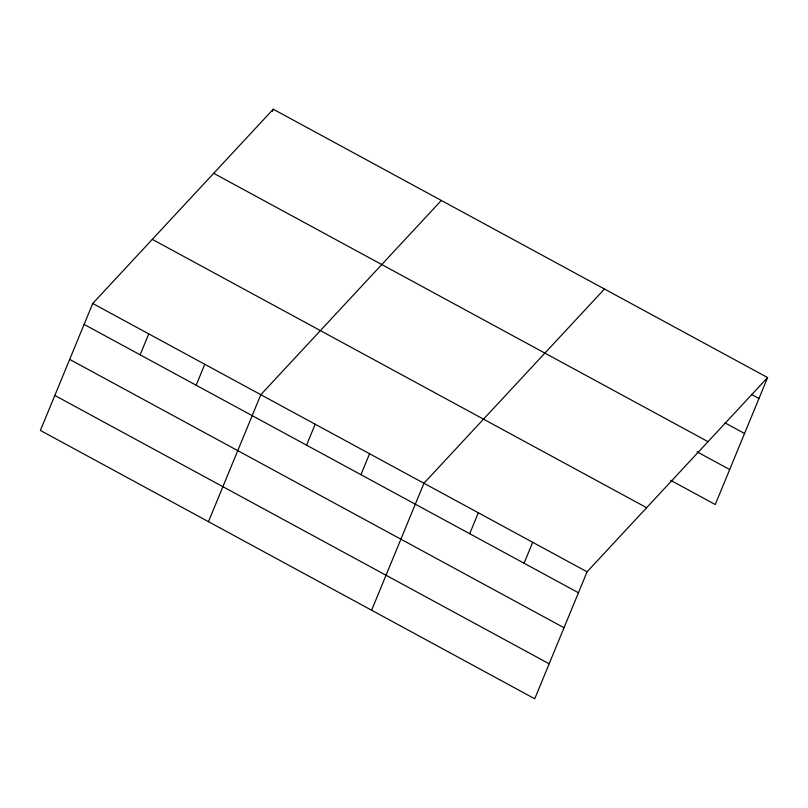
<?xml version="1.0" encoding="UTF-8"?>
<svg xmlns="http://www.w3.org/2000/svg" width="808" height="808" viewBox="0 0 808 808"><rect width="100%" height="100%" fill="white"/><g stroke="black" fill="none" stroke-linecap="round" stroke-linejoin="round"><path stroke-width="1.21" d="M92.738 303.465L40.4 430.432L534.745 698.779L587.073 571.812L767.6 377.568L273.256 109.221L92.738 303.465L587.073 571.812M140.127 354.823L148.763 333.876M272.296 111.544L273.256 109.221M196.152 385.234L204.788 364.287M208.474 521.675L260.812 394.708L441.34 200.455M306.555 445.158L315.191 424.22M360.934 474.68L369.569 453.743M371.609 610.232L423.937 483.255L604.465 289.011M469.69 533.714L478.316 512.777M524.069 563.237L532.694 542.289M767.6 377.568L715.262 504.535L670.68 480.326M751.359 394.375L758.965 398.506M724.968 422.867L744.552 433.492M213.686 173.316L708.03 441.663M697.062 451.834L729.685 469.539M152.308 239.36L646.653 507.707M84.103 324.402L578.447 592.749M69.68 359.398L564.024 627.745M54.823 395.445L549.157 663.792"/></g></svg>
